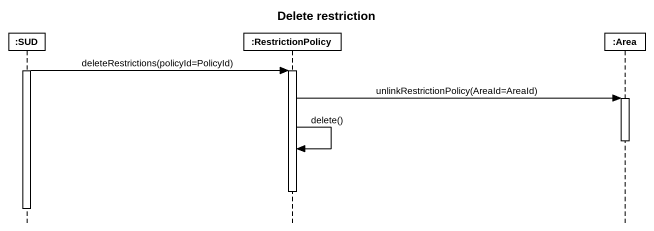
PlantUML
@startuml
title Delete restriction
hide footbox
participant ":SUD" as SUD
participant ":RestrictionPolicy" as RestrictionPolicy
participant ":Area" as Area

activate SUD
SUD -> RestrictionPolicy : deleteRestrictions(policyId=PolicyId)
activate RestrictionPolicy
RestrictionPolicy -> Area : unlinkRestrictionPolicy(AreaId=AreaId)
activate Area
deactivate Area
RestrictionPolicy -> RestrictionPolicy : delete()
deactivate RestrictionPolicy
deactivate SUD
@enduml
